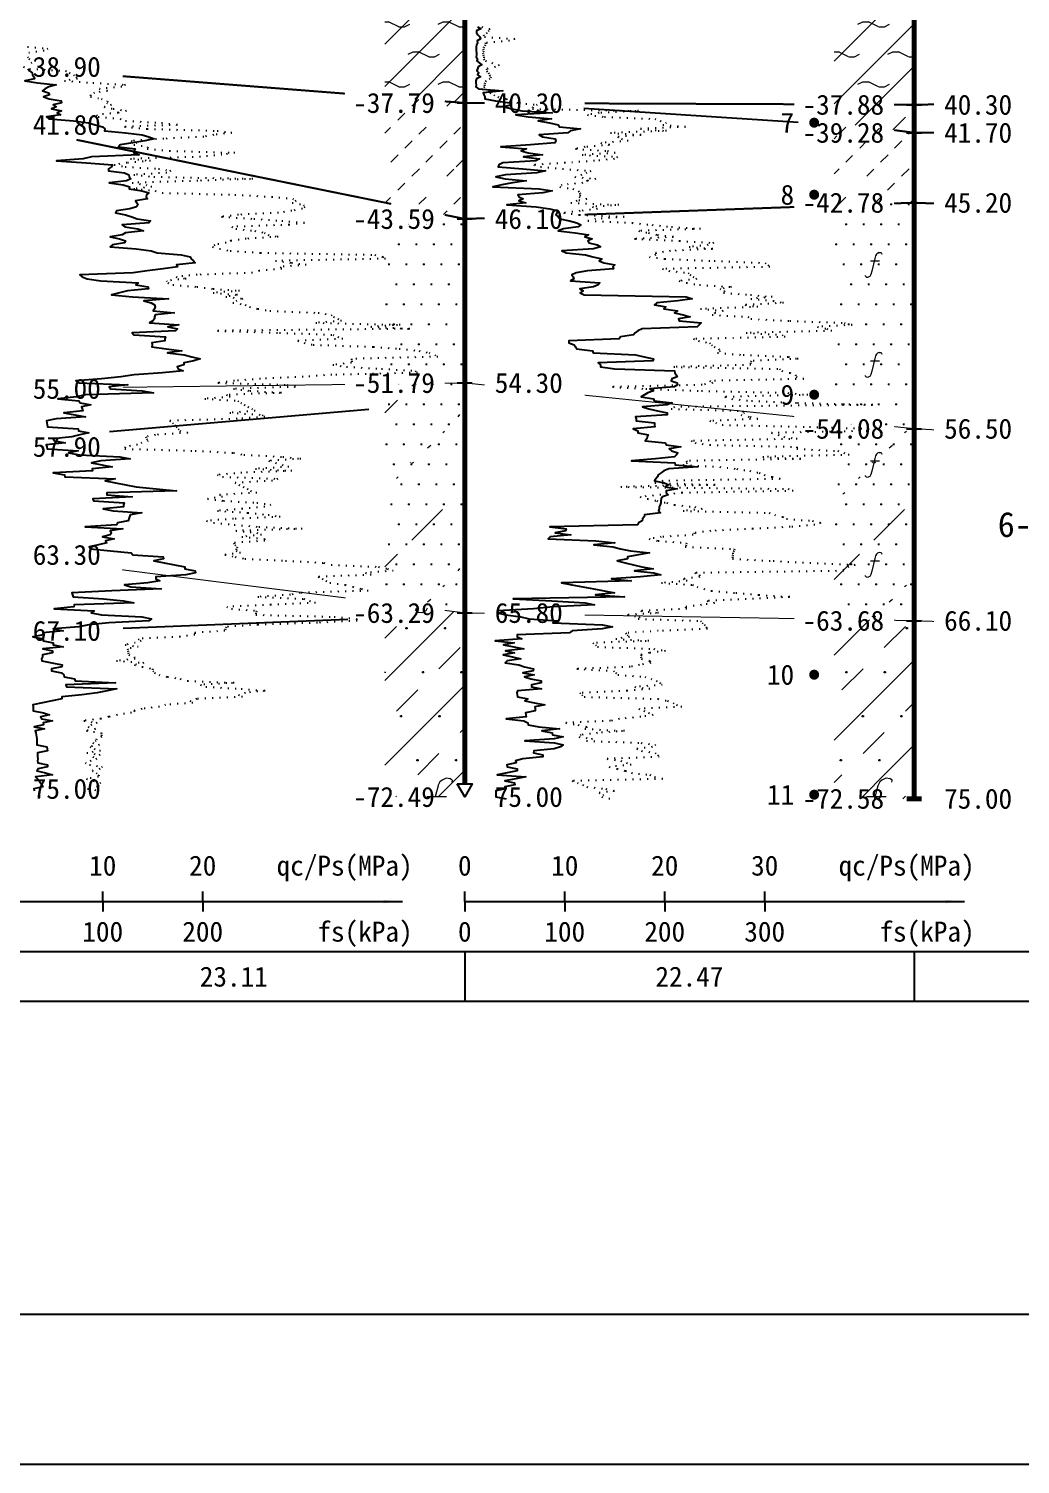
# Model space of a CAD drawing. Extents: x -37 to 3540, y -1485 to 297.
# Drawn here: x 27.8 to 127, y -1485 to -1341.4 of the extents above; entities that cross this region are included whole.
import ezdxf
from ezdxf.enums import TextEntityAlignment as Align

# ---------------------------------------------------------------- set-up
doc = ezdxf.new("R2010")
doc.units = 0
doc.linetypes.add('DOT', pattern=[6.35, 0, -6.35])
doc.layers.get('0').update_dxf_attribs({"linetype": 'CONTINUOUS'})
for name, color, linetype in [('CURVE', 200, 'CONTINUOUS'), ('FRAME', 7, 'CONTINUOUS'), ('HOLE', 41, 'CONTINUOUS'), ('RULER', 7, 'CONTINUOUS'), ('SAMPLE', 1, 'CONTINUOUS'), ('STRATUM', 241, 'CONTINUOUS')]:
    doc.layers.add(name, color=color, linetype=linetype)
doc.layers.add('HATCH', color=7, linetype='CONTINUOUS', lineweight=13)
doc.styles.add('ST', font='')
doc.styles.get('ST').set_extended_font_data('SimSun')
pattern_1 = [(45, (112.367, -1485), (-2.12132, 2.12132), [10, 0]), (26.565, (113.4412, -1485.2536), (5.999823, 5.999812), [0.567, -12.849]), (0, (112.874, -1485.2536), (0, 6), [0.567, -5.433]), (26.565, (110.7857, -1485), (5.999823, 5.999812), [0.567, -12.849]), (0, (111.293, -1484.7464), (0, 6), [0.567, -5.433]), (153.435, (112.8742, -1485.2536), (-5.999818, -5e-06), [1.134, -12.2826]), (26.565, (116.4412, -1482.2536), (5.999823, 5.999812), [0.567, -12.849]), (0, (115.874, -1482.2536), (0, 6), [0.567, -5.433]), (26.565, (113.7857, -1482), (5.999823, 5.999812), [0.567, -12.849]), (0, (114.293, -1481.7464), (0, 6), [0.567, -5.433]), (153.435, (115.8742, -1482.2536), (-5.999818, -5e-06), [1.134, -12.2826])]
pattern_2 = [(45, (112.367, -1485), (-6e-07, 6.99998), [0.9473, -8.9522]), (45, (113.767, -1483.6), (-6e-07, 6.99998), [0.9869, -8.9126]), (45, (115.167, -1482.2), (-6e-07, 6.99998), [1.06018, -8.8393]), (45, (116.567, -1480.8), (-6e-07, 6.99998), [0.94918, -8.95032]), (45, (117.967, -1479.4), (-6e-07, 6.99998), [1.0365, -8.863]), (45, (115.867, -1485), (-6e-07, 6.99998), [1.01335, -8.88615]), (45, (117.267, -1483.6), (-6e-07, 6.99998), [1.07896, -12.12037]), (45, (118.667, -1482.2), (-6e-07, 6.99998), [0.99882, -8.90067]), (45, (113.067, -1480.8), (-4e-07, 6.99998), [1.05533, -8.84416]), (45, (114.467, -1479.4), (-4e-07, 6.99998), [1.0365, -8.863])]
pattern_3 = [(82.875, (111.5324, -1486.206), (0.000369, 10.000176), [0.0893, -80.5337]), (143.13, (111.6334, -1486.2818), (-29.999964, 20.000054), [0.12627, -49.87373]), (172.875, (111.8106, -1486.304), (-70.000246, 9.99966), [0.17857, -80.44443]), (206.565, (111.989, -1486.2147), (-9.9997, -9.99969), [0.19954, -22.16046]), (243.435, (112.0783, -1486.0363), (9e-06, -9.9997), [0.19954, -22.16146]), (255.964, (112.1676, -1485.679), (-0.0002, -9.9995), [0.36813, -40.86287]), (255.964, (112.4776, -1484.439), (-0.0002, -9.9995), [1.2784, -39.9526]), (255.964, (112.5461, -1484.165), (-0.0002, -9.9995), [0.28235, -40.94865]), (216.87, (112.7364, -1483.9108), (-9.999982, -10.000018), [0.12627, -49.87373]), (243.435, (112.6354, -1483.9865), (9e-06, -9.9997), [0.19954, -22.16146]), (206.565, (112.915, -1483.8215), (-9.9997, -9.99969), [0.19954, -22.16046]), (172.875, (113.092, -1483.8437), (-70.000246, 9.99966), [0.17857, -80.44443]), (143.13, (113.193, -1483.9194), (-29.999964, 20.000054), [0.12627, -49.87373]), (82.875, (113.182, -1484.008), (0.000369, 10.000176), [0.0893, -80.5337]), (0, (112.037, -1484.66), (0, 10), [0.89286, -9.10714]), (0, (112.392, -1485), (1, 2), [0, -1.75]), (0, (112.367, -1484.975), (1, 2), [0, -1.75]), (0, (112.367, -1485), (1, 2), [0, -1.75]), (0, (112.342, -1485), (1, 2), [0, -1.75]), (0, (112.367, -1485.025), (1, 2), [0, -1.75])]
pattern_4 = [(45, (112.367, -1485), (-2e-06, 15.4), [4.3383, -17.4406]), (45, (118.555, -1478.777), (-2e-06, 15.4), [4.386, -17.3928]), (45, (123.515, -1473.819), (-2e-06, 15.4), [3.99, -17.789]), (26.565, (112.367, -1477.3), (15.4, 15.4), [0.2123, -34.2231]), (36.87, (113.907, -1475.76), (15.4, 15.4), [0.435, -76.565]), (315, (120.067, -1469.653), (15.4, 3e-06), [0.0727, -21.7062]), (26.565, (120.067, -1485), (15.4, 15.4), [0.3184, -34.117]), (26.565, (121.607, -1483.46), (15.4, 15.4), [0.2316, -34.2038]), (90, (122.377, -1482.69), (-15.4, -1e-06), [0.0633, -15.3367]), (26.565, (123.147, -1481.92), (15.4, 15.4), [0.2002, -68.6707]), (36.87, (124.687, -1480.38), (15.4, 15.4), [0.2435, -76.7565]), (45, (126.227, -1478.84), (-5e-07, 15.4), [0.24, -21.5388]), (315, (127.578, -1477.195), (15.4, 3e-06), [0.0727, -21.7062]), (36.87, (115.447, -1474.22), (15.4, 15.4), [0.2249, -76.7751]), (53.13, (116.987, -1472.68), (30.8, 46.2), [0.2956, -76.7044]), (53.13, (118.527, -1471.14), (30.8, 46.2), [0.2777, -76.7223])]
pattern_5 = [(45, (112.367, -1485), (-4.24264, 4.24264), [10, 0]), (45, (113.428, -1488.182), (-2.12132, 6.36396), [3, -3])]
pattern_6 = [(82.875, (110.531, -1487.6533), (0.00081, 22.00039), [0.1964, -177.1742]), (143.13, (110.753, -1487.82), (-65.99992, 44.00012), [0.2778, -109.7222]), (172.875, (111.143, -1487.8687), (-154.00054, 21.99925), [0.3929, -176.9777]), (206.565, (111.536, -1487.672), (-21.99935, -21.9993), [0.439, -48.753]), (243.435, (111.732, -1487.28), (2e-05, -21.9993), [0.439, -48.7552]), (255.964, (111.9283, -1486.494), (-0.00044, -21.9989), [0.81, -89.8983]), (255.964, (112.6104, -1483.7656), (-0.00044, -21.9989), [2.8124, -87.8958]), (255.964, (112.761, -1483.163), (-0.00044, -21.9989), [0.6212, -90.087]), (216.87, (113.1796, -1482.6037), (-21.99996, -22.00004), [0.2778, -109.7222]), (243.435, (112.957, -1482.77), (2e-05, -21.9993), [0.439, -48.7552]), (206.565, (113.572, -1482.407), (-21.99935, -21.9993), [0.439, -48.753]), (172.875, (113.962, -1482.456), (-154.00054, 21.99925), [0.3929, -176.9777]), (143.13, (114.1843, -1482.6228), (-65.99992, 44.00012), [0.2778, -109.7222]), (82.875, (114.16, -1482.8177), (0.00081, 22.00039), [0.1964, -177.1742]), (0, (111.642, -1484.252), (0, 22), [1.9643, -20.0357]), (0, (112.422, -1485), (2.2, 4.4), [0, -3.85]), (0, (112.367, -1484.945), (2.2, 4.4), [0, -3.85]), (0, (112.367, -1485), (2.2, 4.4), [0, -3.85]), (0, (112.312, -1485), (2.2, 4.4), [0, -3.85]), (0, (112.367, -1485.055), (2.2, 4.4), [0, -3.85])]

# ---------------------------------------------------------------- blocks, each defined once
blk = doc.blocks.new('Arrow')
for points in [[(-3.984779, 0.348623), (0, 0), (-3.189535, 0)], [(-3.189535, 0), (0, 0), (-3.984779, -0.348623)]]:
    blk.add_solid(points)
blk = doc.blocks.new('SampleSoilUndisturbed')
at = {"const_width": 0.5}
blk.add_lwpolyline([(-0.25, 0, 1), (0.25, 0, 1)], format="xyb", close=True, dxfattribs=at)

msp = doc.modelspace()

# ---------------------------------------------------------------- hatches: boundary and pattern name
at = {"layer": 'HATCH'}
h = msp.add_hatch(dxfattribs=at)
h.set_pattern_fill('YNNT', color=251, style=0)
h.set_pattern_definition(pattern_1)
h.paths.add_polyline_path([(116.42, -1329.64), (108.42, -1330.82), (108.42, -1349.01), (116.42, -1349.04)])
h.paths.add_polyline_path([(104.35, -1350.53), (113.9, -1350.53), (113.9, -1347.59), (104.35, -1347.59)], flags=9)
h.paths.add_polyline_path([(104.35, -1331.13), (113.9, -1331.13), (113.9, -1328.19), (104.35, -1328.19)], flags=9)
h = msp.add_hatch(dxfattribs=at)
h.set_pattern_fill('YNNT', color=251, style=0)
h.set_pattern_definition(pattern_1)
h.paths.add_polyline_path([(71.47, -1336.26), (63.47, -1335.78), (63.47, -1348.24), (71.47, -1348.86)])
h.paths.add_polyline_path([(59.4, -1350.35), (68.96, -1350.35), (68.96, -1347.42), (59.4, -1347.42)], flags=9)
h.paths.add_polyline_path([(59.4, -1337.75), (68.96, -1337.75), (68.96, -1334.82), (59.4, -1334.82)], flags=9)
h = msp.add_hatch(dxfattribs=at)
h.set_pattern_fill('NZFT', color=52, style=0)
h.set_pattern_definition(pattern_2)
h.paths.add_polyline_path([(71.47, -1348.86), (63.47, -1348.24), (63.47, -1358.84), (71.47, -1360.46)])
h.paths.add_polyline_path([(59.4, -1361.95), (68.96, -1361.95), (68.96, -1359.02), (59.4, -1359.02)], flags=9)
h.paths.add_polyline_path([(59.4, -1350.35), (68.96, -1350.35), (68.96, -1347.42), (59.4, -1347.42)], flags=9)
h = msp.add_hatch(dxfattribs=at)
h.set_pattern_fill('FZNT', color=32, style=0)
h.set_pattern_definition(pattern_5)
h.paths.add_polyline_path([(116.42, -1349.04), (108.42, -1349.01), (108.42, -1350.81), (116.42, -1351.84)])
h.paths.add_polyline_path([(104.35, -1353.33), (113.9, -1353.33), (113.9, -1350.39), (104.35, -1350.39)], flags=9)
h.paths.add_polyline_path([(104.35, -1350.53), (113.9, -1350.53), (113.9, -1347.59), (104.35, -1347.59)], flags=9)
h = msp.add_hatch(dxfattribs=at)
h.set_pattern_fill('NZFT', color=52, style=0)
h.set_pattern_definition(pattern_2)
h.paths.add_polyline_path([(116.42, -1351.84), (108.42, -1350.81), (108.42, -1359.13), (116.42, -1358.84)])
h.paths.add_polyline_path([(104.35, -1360.33), (113.9, -1360.33), (113.9, -1357.39), (104.35, -1357.39)], flags=9)
h.paths.add_polyline_path([(104.35, -1353.33), (113.9, -1353.33), (113.9, -1350.39), (104.35, -1350.39)], flags=9)
h = msp.add_hatch(dxfattribs=at)
h.set_pattern_fill('FS', color=142, style=0)
h.set_pattern_definition(pattern_3)
h.paths.add_polyline_path([(116.42, -1358.84), (108.42, -1359.13), (108.42, -1380.62), (116.42, -1381.44)])
h.paths.add_polyline_path([(104.35, -1382.93), (113.9, -1382.93), (113.9, -1379.99), (104.35, -1379.99)], flags=9)
h.paths.add_polyline_path([(104.35, -1360.33), (113.9, -1360.33), (113.9, -1357.39), (104.35, -1357.39)], flags=9)
h = msp.add_hatch(dxfattribs=at)
h.set_pattern_fill('FS', color=142, style=0)
h.set_pattern_definition(pattern_3)
h.paths.add_polyline_path([(71.47, -1360.46), (63.47, -1358.84), (63.47, -1376.97), (71.47, -1376.86)])
h.paths.add_polyline_path([(59.4, -1378.35), (68.96, -1378.35), (68.96, -1375.42), (59.4, -1375.42)], flags=9)
h.paths.add_polyline_path([(59.4, -1361.95), (68.96, -1361.95), (68.96, -1359.02), (59.4, -1359.02)], flags=9)
h = msp.add_hatch(dxfattribs=at)
h.set_pattern_fill('FS', color=142, style=0)
h.set_pattern_definition(pattern_3)
h.paths.add_polyline_path([(71.47, -1376.86), (63.47, -1376.97), (63.47, -1398.86), (71.47, -1399.86)])
h.paths.add_polyline_path([(40.52, -1381.67), (67.19, -1381.67), (67.19, -1376.73), (40.52, -1376.73)], flags=9)
h.paths.add_polyline_path([(59.4, -1401.35), (68.96, -1401.35), (68.96, -1398.42), (59.4, -1398.42)], flags=9)
h.paths.add_polyline_path([(59.4, -1378.35), (68.96, -1378.35), (68.96, -1375.42), (59.4, -1375.42)], flags=9)
h = msp.add_hatch(dxfattribs=at)
h.set_pattern_fill('SZFT', color=142, scale=2.2, style=0)
h.set_pattern_definition(pattern_4)
h.paths.add_polyline_path([(71.47, -1376.86), (63.47, -1376.97), (63.47, -1398.86), (71.47, -1399.86)])
h.paths.add_polyline_path([(40.52, -1381.67), (67.19, -1381.67), (67.19, -1376.73), (40.52, -1376.73)], flags=9)
h.paths.add_polyline_path([(59.4, -1401.35), (68.96, -1401.35), (68.96, -1398.42), (59.4, -1398.42)], flags=9)
h.paths.add_polyline_path([(59.4, -1378.35), (68.96, -1378.35), (68.96, -1375.42), (59.4, -1375.42)], flags=9)
h = msp.add_hatch(dxfattribs=at)
h.set_pattern_fill('FS', color=142, style=0)
h.set_pattern_definition(pattern_3)
h.paths.add_polyline_path([(116.42, -1381.44), (108.42, -1380.62), (108.42, -1400.5), (116.42, -1400.64)])
h.paths.add_polyline_path([(104.35, -1402.13), (113.9, -1402.13), (113.9, -1399.19), (104.35, -1399.19)], flags=9)
h.paths.add_polyline_path([(104.35, -1382.93), (113.9, -1382.93), (113.9, -1379.99), (104.35, -1379.99)], flags=9)
h = msp.add_hatch(dxfattribs=at)
h.set_pattern_fill('SZFT', color=142, scale=2.2, style=0)
h.set_pattern_definition(pattern_4)
h.paths.add_polyline_path([(116.42, -1381.44), (108.42, -1380.62), (108.42, -1400.5), (116.42, -1400.64)])
h.paths.add_polyline_path([(104.35, -1402.13), (113.9, -1402.13), (113.9, -1399.19), (104.35, -1399.19)], flags=9)
h.paths.add_polyline_path([(104.35, -1382.93), (113.9, -1382.93), (113.9, -1379.99), (104.35, -1379.99)], flags=9)
h = msp.add_hatch(dxfattribs=at)
h.set_pattern_fill('FZNT', color=32, style=0)
h.set_pattern_definition(pattern_5)
h.paths.add_polyline_path([(71.47, -1399.86), (63.47, -1398.86), (63.47, -1418.26), (71.47, -1418.26), (70.72, -1416.96), (71.47, -1416.96)])
h.paths.add_polyline_path([(59.4, -1419.75), (68.96, -1419.75), (68.96, -1416.82), (59.4, -1416.82)], flags=9)
h.paths.add_polyline_path([(59.4, -1401.35), (68.96, -1401.35), (68.96, -1398.42), (59.4, -1398.42)], flags=9)
h = msp.add_hatch(dxfattribs=at)
h.set_pattern_fill('FS', color=32, scale=2.2, style=0)
h.set_pattern_definition(pattern_6)
h.paths.add_polyline_path([(71.47, -1399.86), (63.47, -1398.86), (63.47, -1418.26), (71.47, -1418.26), (70.72, -1416.96), (71.47, -1416.96)])
h.paths.add_polyline_path([(59.4, -1419.75), (68.96, -1419.75), (68.96, -1416.82), (59.4, -1416.82)], flags=9)
h.paths.add_polyline_path([(59.4, -1401.35), (68.96, -1401.35), (68.96, -1398.42), (59.4, -1398.42)], flags=9)
h = msp.add_hatch(dxfattribs=at)
h.set_pattern_fill('FZNT', color=32, style=0)
h.set_pattern_definition(pattern_5)
h.paths.add_polyline_path([(116.42, -1400.64), (108.42, -1400.5), (108.42, -1418.44), (116.42, -1418.44)])
h.paths.add_polyline_path([(104.35, -1419.93), (113.9, -1419.93), (113.9, -1416.99), (104.35, -1416.99)], flags=9)
h.paths.add_polyline_path([(104.35, -1402.13), (113.9, -1402.13), (113.9, -1399.19), (104.35, -1399.19)], flags=9)
h = msp.add_hatch(dxfattribs=at)
h.set_pattern_fill('FS', color=32, scale=2.2, style=0)
h.set_pattern_definition(pattern_6)
h.paths.add_polyline_path([(116.42, -1400.64), (108.42, -1400.5), (108.42, -1418.44), (116.42, -1418.44)])
h.paths.add_polyline_path([(104.35, -1419.93), (113.9, -1419.93), (113.9, -1416.99), (104.35, -1416.99)], flags=9)
h.paths.add_polyline_path([(104.35, -1402.13), (113.9, -1402.13), (113.9, -1399.19), (104.35, -1399.19)], flags=9)

# ---------------------------------------------------------------- linework, layer by layer
at = {"layer": 'CURVE', "color": 30, "linetype": 'Continuous'}
for points in [[(72.73, -1341.26), (73.09, -1341.46), (72.65, -1341.66), (72.63, -1341.86), (72.77, -1342.06), (72.97, -1342.26), (73.04, -1342.46), (72.71, -1342.66), (72.73, -1342.86), (72.63, -1343.06), (72.59, -1343.26), (72.59, -1343.46), (72.59, -1343.66), (72.64, -1343.86), (72.63, -1344.06), (72.62, -1344.26), (72.74, -1344.46), (72.68, -1344.66), (72.89, -1344.86), (73.19, -1345.06), (72.79, -1345.26), (72.73, -1345.46), (72.67, -1345.66), (72.86, -1345.86), (72.73, -1346.06), (73.05, -1346.26), (72.65, -1346.46), (72.56, -1346.66), (72.58, -1346.86), (72.61, -1347.06), (72.58, -1347.26), (72.83, -1347.46), (75.28, -1347.66), (73.32, -1347.86), (73.36, -1348.06), (73.48, -1348.26), (73.47, -1348.46), (74.54, -1348.66), (75.97, -1348.86), (76.13, -1349.06), (75.43, -1349.26), (76.16, -1349.46), (77.19, -1349.66), (80.21, -1349.86), (76.57, -1350.06), (77.8, -1350.26), (80.14, -1350.46), (78.81, -1350.66), (79.94, -1350.86), (80.81, -1351.06), (80.91, -1351.26), (83.05, -1351.46), (82.06, -1351.66), (81.78, -1351.86), (78.91, -1352.06), (79.24, -1352.26), (80.52, -1352.46), (80.58, -1352.66), (80.49, -1352.86), (78.04, -1353.06), (75.07, -1353.26), (77.63, -1353.46), (77.11, -1353.66), (77.8, -1353.86), (79.23, -1354.06), (77.34, -1354.26), (78.93, -1354.46), (78.57, -1354.66), (75.27, -1354.86), (74.88, -1355.06), (74.82, -1355.26), (77.27, -1355.46), (79.53, -1355.66), (78.68, -1355.86), (75.53, -1356.06), (74.57, -1356.26), (75.5, -1356.46), (77.61, -1356.66), (76.23, -1356.86), (75.16, -1357.06), (74.26, -1357.26), (78.92, -1357.46), (80.21, -1357.66), (79.27, -1357.86), (76.76, -1358.06), (76.88, -1358.26), (77.3, -1358.46), (76.87, -1358.66), (77.57, -1358.86), (75.66, -1359.06), (78.6, -1359.26), (79.98, -1359.46), (80.77, -1359.66), (80.69, -1359.86), (80.57, -1360.06), (80.8, -1360.26), (80.99, -1360.46), (81.96, -1360.66), (82.68, -1360.86), (83.07, -1361.06), (82.81, -1361.26), (81.35, -1361.46), (80.81, -1361.66), (82.5, -1361.86), (83.85, -1362.06), (83.47, -1362.26), (84.2, -1362.46), (83.79, -1362.66), (83.89, -1362.86), (84.71, -1363.06), (85.05, -1363.26), (84.35, -1363.46), (81.17, -1363.66), (81.62, -1363.86), (83.53, -1364.06), (84.28, -1364.26), (85.19, -1364.46), (84.92, -1364.66), (85.37, -1364.86), (86.48, -1365.06), (86.29, -1365.26), (86.33, -1365.46), (83.74, -1365.66), (82.62, -1365.86), (82.17, -1366.06), (82.32, -1366.26), (82.37, -1366.46), (82.06, -1366.66), (84.98, -1366.86), (84.8, -1367.06), (84.34, -1367.26), (82.98, -1367.46), (83.3, -1367.66), (83.02, -1367.86), (83.41, -1368.06), (93.61, -1368.26), (94.22, -1368.46), (92.79, -1368.66), (90.68, -1368.86), (90.44, -1369.06), (91.58, -1369.26), (91.39, -1369.46), (92.75, -1369.66), (92.44, -1369.86), (93.31, -1370.06), (94.03, -1370.26), (92.84, -1370.46), (92.93, -1370.66), (95.1, -1370.86), (94.9, -1371.06), (94.7, -1371.26), (89.22, -1371.46), (88.78, -1371.66), (88.52, -1371.86), (88.36, -1372.06), (87.06, -1372.26), (86.9, -1372.46), (81.89, -1372.66), (81.87, -1372.86), (82.42, -1373.06), (82.56, -1373.26), (82.65, -1373.46), (84.25, -1373.66), (84.3, -1373.86), (88.53, -1374.06), (89.42, -1374.26), (90.34, -1374.46), (90.27, -1374.66), (84.81, -1374.86), (85.05, -1375.06), (85.03, -1375.26), (86.48, -1375.46), (92.44, -1375.66), (92.47, -1375.86), (92.6, -1376.06), (92.71, -1376.26), (92.18, -1376.46), (92.13, -1376.66), (92.73, -1376.86), (92.74, -1377.06), (92.41, -1377.26), (89.99, -1377.46), (90.36, -1377.66), (89.78, -1377.86), (89.46, -1378.06), (89.11, -1378.26), (90.36, -1378.46), (90.41, -1378.66), (92.22, -1378.86), (91.73, -1379.06), (89.24, -1379.26), (89.88, -1379.46), (90.76, -1379.66), (91.73, -1379.86), (91.72, -1380.06), (88.56, -1380.26), (88.6, -1380.46), (88.6, -1380.66), (90.45, -1380.86), (90.45, -1381.06), (90.47, -1381.26), (88.31, -1381.46), (88.78, -1381.66), (88.79, -1381.86), (89.81, -1382.06), (89.72, -1382.26), (89.67, -1382.46), (89.51, -1382.66), (91.5, -1382.86), (91.62, -1383.06), (93.07, -1383.26), (91.9, -1383.46), (92.15, -1383.66), (92.78, -1383.86), (92.66, -1384.06), (92.46, -1384.26), (90.55, -1384.46), (88.13, -1384.66), (92.48, -1384.86), (92.51, -1385.06), (94.77, -1385.26), (91.87, -1385.46), (91.37, -1385.66), (91.12, -1385.86), (90.82, -1386.06), (90.75, -1386.26), (90.58, -1386.46), (90.45, -1386.66), (91.4, -1386.86), (91.89, -1387.06), (91.52, -1387.26), (92.71, -1387.46), (91.61, -1387.66), (91.63, -1387.86), (91.81, -1388.06), (91.25, -1388.26), (91.13, -1388.46), (91.07, -1388.66), (91.07, -1388.86), (91.02, -1389.06), (90.91, -1389.26), (90.91, -1389.46), (90.84, -1389.66), (91.05, -1389.86), (89.46, -1390.06), (89.4, -1390.26), (89.24, -1390.46), (89.2, -1390.66), (88.85, -1390.86), (88.73, -1391.06), (79.98, -1391.26), (81.62, -1391.46), (81.53, -1391.66), (80.5, -1391.86), (82.09, -1392.06), (80.01, -1392.26), (79.82, -1392.46), (84.59, -1392.66), (86.47, -1392.86), (84.37, -1393.06), (86.27, -1393.26), (87.06, -1393.46), (88.04, -1393.66), (89.93, -1393.86), (88.85, -1394.06), (87.73, -1394.26), (87.73, -1394.46), (86.72, -1394.66), (87.5, -1394.86), (88.36, -1395.06), (89.17, -1395.26), (90.32, -1395.46), (88.46, -1395.66), (90.37, -1395.86), (91.07, -1396.06), (89.04, -1396.26), (86.14, -1396.46), (88.12, -1396.66), (81.15, -1396.86), (82.19, -1397.06), (83.28, -1397.26), (84.38, -1397.46), (85.41, -1397.66), (86.43, -1397.86), (84.55, -1398.06), (87.46, -1398.26), (76.32, -1398.46), (80.18, -1398.66), (83.5, -1398.86), (84.45, -1399.06), (80.32, -1399.26), (78.33, -1399.46), (74.75, -1399.66), (74.81, -1399.86), (75.56, -1400.06), (77.09, -1400.26), (77.9, -1400.46), (80.7, -1400.66), (80.27, -1400.86), (85.25, -1401.06), (86.23, -1401.26), (85.2, -1401.46), (82.2, -1401.66), (81.95, -1401.86), (76.72, -1402.06), (76.71, -1402.26), (77.17, -1402.46), (74.51, -1402.66), (76.42, -1402.86), (75.35, -1403.06), (76.36, -1403.26), (77.36, -1403.46), (75.53, -1403.66), (76.45, -1403.86), (75.3, -1404.06), (76.24, -1404.26), (77.07, -1404.46), (75.72, -1404.66), (75.52, -1404.86), (76.88, -1405.06), (77.45, -1405.26), (78.35, -1405.46), (78.3, -1405.66), (77.28, -1405.86), (78.42, -1406.06), (77.43, -1406.26), (78.07, -1406.46), (79.1, -1406.66), (79.11, -1406.86), (78.14, -1407.06), (78.14, -1407.26), (79.14, -1407.46), (76.75, -1407.66), (76.69, -1407.86), (76.7, -1408.06), (76.73, -1408.26), (77.76, -1408.46), (77.47, -1408.66), (78.45, -1408.86), (79.46, -1409.06), (78.48, -1409.26), (78.5, -1409.46), (78.51, -1409.66), (77.54, -1409.86), (77.59, -1410.06), (77.6, -1410.26), (75.6, -1410.46), (77.39, -1410.66), (77.76, -1410.86), (77.8, -1411.06), (78.86, -1411.26), (80.94, -1411.46), (79.17, -1411.66), (80.22, -1411.86), (80.25, -1412.06), (81.32, -1412.26), (80.42, -1412.46), (77.48, -1412.66), (80.43, -1412.86), (81.31, -1413.06), (81.04, -1413.26), (80.42, -1413.46), (78.36, -1413.66), (78.34, -1413.86), (79.29, -1414.06), (79.28, -1414.26), (77.28, -1414.46), (76.55, -1414.66), (76.62, -1414.86), (75.67, -1415.06), (75.72, -1415.26), (76.72, -1415.46), (76.71, -1415.66), (75.71, -1415.86), (74.7, -1416.06), (77.56, -1416.26), (76.57, -1416.46), (75.49, -1416.66), (76.45, -1416.86), (76.46, -1417.06), (75.48, -1417.26), (75.51, -1417.46), (74.56, -1417.66), (74.57, -1417.86), (74.58, -1418.06), (74.59, -1418.26), (75.62, -1418.46)], [(27.75, -1345.45), (27.93, -1345.65), (28.19, -1345.85), (28.22, -1346.05), (28.36, -1346.25), (28.42, -1346.45), (27.47, -1346.65), (28.72, -1346.85), (30.58, -1347.05), (29.87, -1347.25), (29.5, -1347.45), (29.23, -1347.65), (29.84, -1347.85), (29.91, -1348.05), (29.31, -1348.25), (29.9, -1348.45), (31.09, -1348.65), (31.14, -1348.85), (30.29, -1349.05), (30.6, -1349.25), (30.14, -1349.45), (31.14, -1349.65), (30.69, -1349.85), (31.02, -1350.05), (29.63, -1350.25), (29.85, -1350.45), (32.33, -1350.65), (33.83, -1350.85), (34.48, -1351.05), (35.24, -1351.25), (35.47, -1351.45), (35.44, -1351.65), (37.52, -1351.85), (39.21, -1352.05), (39.87, -1352.25), (40.38, -1352.45), (39.45, -1352.65), (38.27, -1352.85), (36.98, -1353.05), (36.82, -1353.25), (38.5, -1353.45), (38.38, -1353.65), (38.35, -1353.85), (38.89, -1354.05), (34.11, -1354.25), (33.29, -1354.45), (30.61, -1354.65), (33.61, -1354.85), (36.23, -1355.05), (36.12, -1355.25), (35.81, -1355.45), (35.84, -1355.65), (37.42, -1355.85), (37.87, -1356.05), (37.88, -1356.25), (38.06, -1356.45), (37.64, -1356.65), (35.88, -1356.85), (37.29, -1357.05), (37.91, -1357.25), (37.88, -1357.45), (39.17, -1357.65), (39.87, -1357.85), (39.64, -1358.05), (39.59, -1358.25), (39.72, -1358.45), (38.54, -1358.65), (38.67, -1358.85), (38.76, -1359.05), (38.64, -1359.25), (37.97, -1359.45), (36.62, -1359.65), (36.54, -1359.85), (37.53, -1360.05), (38.17, -1360.25), (38.71, -1360.45), (40.02, -1360.65), (39.86, -1360.85), (37.2, -1361.05), (37.46, -1361.25), (38.77, -1361.45), (39.34, -1361.65), (37.52, -1361.85), (37.18, -1362.05), (35.99, -1362.25), (36.91, -1362.45), (37.52, -1362.65), (37.41, -1362.85), (36.21, -1363.05), (36, -1363.25), (38.58, -1363.45), (40.09, -1363.65), (40.71, -1363.85), (43.1, -1364.05), (44, -1364.25), (44.11, -1364.45), (44.32, -1364.65), (44.49, -1364.85), (42.64, -1365.05), (42.74, -1365.25), (41.31, -1365.45), (39.69, -1365.65), (38.29, -1365.85), (32.96, -1366.05), (33.19, -1366.25), (33.68, -1366.45), (35.06, -1366.65), (38.78, -1366.85), (38.57, -1367.05), (39.76, -1367.25), (39.83, -1367.45), (37.71, -1367.65), (36.91, -1367.85), (36.14, -1368.05), (38.23, -1368.25), (41.83, -1368.45), (39.36, -1368.65), (40.11, -1368.85), (40.43, -1369.05), (40.5, -1369.25), (40.43, -1369.45), (40.29, -1369.65), (42.4, -1369.85), (40.5, -1370.05), (40.42, -1370.25), (40.43, -1370.45), (40.25, -1370.65), (39.92, -1370.85), (42.85, -1371.05), (41.76, -1371.25), (42.74, -1371.45), (42.53, -1371.65), (38.19, -1371.85), (38.35, -1372.05), (41.53, -1372.25), (41.45, -1372.45), (41.46, -1372.65), (40.16, -1372.85), (40.19, -1373.05), (40.17, -1373.25), (41.6, -1373.45), (43.15, -1373.65), (41.72, -1373.85), (43.41, -1374.05), (44.15, -1374.25), (45, -1374.45), (44.36, -1374.65), (43.36, -1374.85), (43.37, -1375.05), (42.68, -1375.25), (42.78, -1375.45), (43.31, -1375.65), (41.24, -1375.85), (38.38, -1376.05), (37.05, -1376.25), (35.12, -1376.45), (32.57, -1376.65), (32.86, -1376.85), (37.76, -1377.05), (35.9, -1377.25), (36.02, -1377.45), (39.2, -1377.65), (40.32, -1377.85), (33.54, -1378.05), (32.64, -1378.25), (30.75, -1378.45), (32.87, -1378.65), (32.98, -1378.85), (34.06, -1379.05), (33.13, -1379.25), (33.19, -1379.45), (33.26, -1379.65), (31.35, -1379.85), (32.46, -1380.05), (33.53, -1380.25), (30.59, -1380.45), (29.64, -1380.65), (29.66, -1380.85), (29.7, -1381.05), (29.74, -1381.25), (32.78, -1381.45), (32.81, -1381.65), (33.85, -1381.85), (32.97, -1382.05), (32.16, -1382.25), (30.29, -1382.45), (30.42, -1382.65), (31.5, -1382.85), (29.59, -1383.05), (29.65, -1383.25), (29.7, -1383.45), (32.79, -1383.65), (31.84, -1383.85), (32.92, -1384.05), (36.96, -1384.25), (38.01, -1384.45), (35.06, -1384.65), (34.11, -1384.85), (35.15, -1385.05), (36.18, -1385.25), (34.2, -1385.45), (34.24, -1385.65), (30.28, -1385.85), (31.42, -1386.05), (31.46, -1386.25), (36.48, -1386.45), (35.48, -1386.65), (36.51, -1386.85), (37.56, -1387.05), (38.58, -1387.25), (40.61, -1387.45), (42.63, -1387.65), (35.65, -1387.85), (35.67, -1388.05), (38.21, -1388.25), (34.25, -1388.45), (34.32, -1388.65), (37.38, -1388.85), (37.34, -1389.05), (37.32, -1389.25), (35.29, -1389.45), (36.28, -1389.65), (39.16, -1389.85), (38, -1390.05), (37.93, -1390.25), (37.85, -1390.45), (37.79, -1390.65), (36.71, -1390.85), (36.64, -1391.05), (33.49, -1391.25), (37.25, -1391.45), (36, -1391.65), (36.14, -1391.85), (35.98, -1392.05), (35.21, -1392.25), (36.4, -1392.45), (35.54, -1392.65), (35.67, -1392.85), (34.81, -1393.05), (33.9, -1393.25), (33.98, -1393.45), (36.03, -1393.65), (38.08, -1393.85), (38.25, -1394.05), (41.31, -1394.25), (41.32, -1394.45), (40.35, -1394.65), (41.39, -1394.85), (42.43, -1395.05), (43.46, -1395.25), (43.47, -1395.45), (44.5, -1395.65), (44.54, -1395.85), (43.55, -1396.05), (40.57, -1396.25), (40.57, -1396.45), (40.96, -1396.65), (39.77, -1396.85), (37.44, -1397.05), (38.05, -1397.25), (41.11, -1397.45), (36.15, -1397.65), (32.17, -1397.85), (32.22, -1398.05), (32.28, -1398.25), (35.31, -1398.45), (37.34, -1398.65), (38.36, -1398.85), (32.39, -1399.05), (32.36, -1399.25), (30.39, -1399.45), (34.4, -1399.65), (34.08, -1399.85), (35.12, -1400.05), (39.15, -1400.25), (40.13, -1400.45), (39.86, -1400.65), (35.86, -1400.85), (33.86, -1401.05), (32.87, -1401.25), (30.28, -1401.45), (31.28, -1401.65), (29.27, -1401.85), (29.28, -1402.05), (28.27, -1402.25), (29.28, -1402.45), (29.28, -1402.65), (30.28, -1402.85), (30.29, -1403.05), (31.29, -1403.25), (29.26, -1403.45), (30.24, -1403.65), (30.24, -1403.85), (29.24, -1404.05), (29.22, -1404.25), (29.14, -1404.45), (29.15, -1404.65), (30.17, -1404.85), (31.19, -1405.05), (31.17, -1405.25), (30.12, -1405.45), (30.12, -1405.65), (31.12, -1405.85), (31.37, -1406.05), (31.4, -1406.25), (32.43, -1406.45), (32.48, -1406.65), (36.52, -1406.85), (31.56, -1407.05), (31.61, -1407.25), (36.66, -1407.45), (35.69, -1407.65), (34.7, -1407.85), (33.15, -1408.05), (31.17, -1408.25), (31.17, -1408.45), (30.2, -1408.65), (29.21, -1408.85), (28.25, -1409.05), (28.28, -1409.25), (28.3, -1409.45), (28.3, -1409.65), (29.31, -1409.85), (29.91, -1410.05), (29.01, -1410.25), (29.11, -1410.45), (30.21, -1410.65), (29.28, -1410.85), (29.34, -1411.05), (28.39, -1411.25), (29.43, -1411.45), (28.49, -1411.65), (28.54, -1411.85), (28.59, -1412.05), (28.62, -1412.25), (28.64, -1412.45), (28.67, -1412.65), (28.67, -1412.85), (28.67, -1413.05), (29.67, -1413.25), (29.69, -1413.45), (29.71, -1413.65), (28.72, -1413.85), (28.72, -1414.05), (28.72, -1414.25), (28.74, -1414.45), (28.73, -1414.65), (28.74, -1414.85), (29.72, -1415.05), (29.74, -1415.25), (28.74, -1415.45), (28.67, -1415.65), (29.54, -1415.85), (30.24, -1416.05), (28.51, -1416.25), (28.71, -1416.45), (28.88, -1416.65), (29.03, -1416.85), (29.17, -1417.05), (29.26, -1417.25), (28.35, -1417.45), (28.4, -1417.65)]]:
    msp.add_lwpolyline(points, dxfattribs=at)
at = {"layer": 'CURVE', "color": 100, "linetype": 'DOT', "ltscale": 0.1}
for points in [[(73.18, -1341.26), (73.96, -1341.46), (73.88, -1341.66), (73.7, -1341.86), (73.33, -1342.06), (73.44, -1342.26), (76.49, -1342.46), (75.93, -1342.66), (73.53, -1342.86), (73.52, -1343.06), (73.37, -1343.26), (73.32, -1343.46), (73.33, -1343.66), (73.27, -1343.86), (73.32, -1344.06), (73.38, -1344.26), (73.37, -1344.46), (73.53, -1344.66), (74.18, -1344.86), (74.9, -1345.06), (74.53, -1345.26), (73.64, -1345.46), (73.68, -1345.66), (73.83, -1345.86), (73.94, -1346.06), (74.09, -1346.26), (73.99, -1346.46), (73.6, -1346.66), (73.48, -1346.86), (73.43, -1347.06), (73.43, -1347.26), (73.13, -1347.46), (73.98, -1347.66), (73.99, -1347.86), (74.36, -1348.06), (74.78, -1348.26), (75.64, -1348.46), (75.95, -1348.66), (76.86, -1348.86), (78.72, -1349.06), (78.27, -1349.26), (78.24, -1349.46), (88.85, -1349.66), (84.91, -1349.86), (83.74, -1350.06), (85.46, -1350.26), (90.5, -1350.46), (91.01, -1350.66), (91.63, -1350.86), (91.27, -1351.06), (93.54, -1351.26), (89.05, -1351.46), (91.64, -1351.66), (86.04, -1351.86), (89.1, -1352.06), (86.74, -1352.26), (87.15, -1352.46), (87.82, -1352.66), (85.08, -1352.86), (85.98, -1353.06), (83.51, -1353.26), (82.56, -1353.46), (85.76, -1353.66), (86.51, -1353.86), (83.2, -1354.06), (86.73, -1354.26), (86.43, -1354.46), (84.46, -1354.66), (81.5, -1354.86), (78.36, -1355.06), (79.04, -1355.26), (81.25, -1355.46), (84.08, -1355.66), (83.69, -1355.86), (83.17, -1356.06), (82.48, -1356.26), (84.57, -1356.46), (83.75, -1356.66), (83.29, -1356.86), (81.19, -1357.06), (80.98, -1357.26), (82.27, -1357.46), (82.84, -1357.66), (82.99, -1357.86), (83.03, -1358.06), (82.92, -1358.26), (83.69, -1358.46), (82.7, -1358.66), (82.07, -1358.86), (86.88, -1359.06), (84.25, -1359.26), (84.76, -1359.46), (83, -1359.66), (81.38, -1359.86), (82.94, -1360.06), (87.42, -1360.26), (84.56, -1360.46), (83.78, -1360.66), (88.22, -1360.86), (90.2, -1361.06), (92.14, -1361.26), (95.05, -1361.46), (88.87, -1361.66), (89.86, -1361.86), (90.76, -1362.06), (92.34, -1362.26), (88.46, -1362.46), (92.96, -1362.66), (96.39, -1362.86), (95.8, -1363.06), (93.91, -1363.26), (96.29, -1363.46), (92.06, -1363.66), (90.58, -1363.86), (90.57, -1364.06), (89.93, -1364.26), (91.48, -1364.46), (96.43, -1364.66), (101.52, -1364.86), (101.77, -1365.06), (101.97, -1365.26), (91.25, -1365.46), (91.88, -1365.66), (93.81, -1365.86), (93.99, -1366.06), (94.29, -1366.26), (94.69, -1366.46), (92.92, -1366.66), (93.64, -1366.86), (94.96, -1367.06), (98.14, -1367.26), (97, -1367.46), (97.47, -1367.66), (97.36, -1367.86), (100.04, -1368.06), (102.21, -1368.26), (100.09, -1368.46), (102.31, -1368.66), (103.36, -1368.86), (99.53, -1369.06), (100.79, -1369.26), (95.06, -1369.46), (97.3, -1369.66), (96.51, -1369.86), (96.2, -1370.06), (99.8, -1370.26), (100.1, -1370.46), (103.97, -1370.66), (109.44, -1370.86), (110.22, -1371.06), (106.76, -1371.26), (107.7, -1371.46), (108.2, -1371.66), (99.61, -1371.86), (103.21, -1372.06), (103.51, -1372.26), (94.34, -1372.46), (94.84, -1372.66), (95.96, -1372.86), (96.14, -1373.06), (96.42, -1373.26), (96.87, -1373.46), (97.01, -1373.66), (96.76, -1373.86), (99.32, -1374.06), (103.84, -1374.26), (104.81, -1374.46), (100.11, -1374.66), (100.05, -1374.86), (100.07, -1375.06), (92.38, -1375.26), (102.94, -1375.46), (103.19, -1375.66), (103.98, -1375.86), (104.54, -1376.06), (104.63, -1376.26), (105.37, -1376.46), (95.96, -1376.66), (96.28, -1376.86), (95.22, -1377.06), (86.24, -1377.26), (89.58, -1377.46), (95.16, -1377.66), (103.79, -1377.86), (105.77, -1378.06), (97.48, -1378.26), (98.19, -1378.46), (100.15, -1378.66), (104.76, -1378.86), (112.28, -1379.06), (92.45, -1379.26), (92.1, -1379.46), (99.26, -1379.66), (99.42, -1379.86), (99.1, -1380.06), (100.01, -1380.26), (100.8, -1380.46), (95.99, -1380.66), (96.57, -1380.86), (97.22, -1381.06), (105.96, -1381.26), (112.46, -1381.46), (112.47, -1381.66), (102.14, -1381.86), (102.83, -1382.06), (103.39, -1382.26), (104.73, -1382.46), (94.11, -1382.66), (94.5, -1382.86), (95.98, -1383.06), (104.68, -1383.26), (104.69, -1383.46), (108.79, -1383.66), (109.39, -1383.86), (109.93, -1384.06), (101.28, -1384.26), (105.08, -1384.46), (93.66, -1384.66), (93.7, -1384.86), (93.32, -1385.06), (96.97, -1385.26), (98.67, -1385.46), (99.98, -1385.66), (100.92, -1385.86), (101.42, -1386.06), (102.21, -1386.26), (103.02, -1386.46), (91.31, -1386.66), (90.48, -1386.86), (96.53, -1387.06), (87.08, -1387.26), (103.81, -1387.46), (104.32, -1387.66), (93.2, -1387.86), (91.09, -1388.06), (89.01, -1388.26), (89.76, -1388.46), (90.69, -1388.66), (91.67, -1388.86), (92.45, -1389.06), (94.48, -1389.26), (95.2, -1389.46), (93.32, -1389.66), (101.91, -1389.86), (102.47, -1390.06), (103.25, -1390.26), (103.64, -1390.46), (106.25, -1390.66), (107.07, -1390.86), (106.48, -1391.06), (104.03, -1391.26), (100.28, -1391.46), (96.07, -1391.66), (94.46, -1391.86), (94.32, -1392.06), (91.13, -1392.26), (89.92, -1392.46), (90.8, -1392.66), (93.65, -1392.86), (93.6, -1393.06), (93.53, -1393.26), (98.44, -1393.46), (98.4, -1393.66), (98.28, -1393.86), (98.28, -1394.06), (98.25, -1394.26), (98.24, -1394.46), (102.31, -1394.66), (106, -1394.86), (110.52, -1395.06), (109.89, -1395.26), (109.37, -1395.46), (109.4, -1395.66), (94.49, -1395.86), (94.94, -1396.06), (94.99, -1396.26), (93.33, -1396.46), (93.73, -1396.66), (91.14, -1396.86), (94.24, -1397.06), (94.7, -1397.26), (95.37, -1397.46), (96.15, -1397.66), (98.59, -1397.86), (100.9, -1398.06), (103.97, -1398.26), (100.35, -1398.46), (95.71, -1398.66), (96.44, -1398.86), (95.15, -1399.06), (93.54, -1399.26), (93.67, -1399.46), (89.08, -1399.66), (90.84, -1399.86), (87.71, -1400.06), (88.98, -1400.26), (88.82, -1400.46), (95.05, -1400.66), (95.22, -1400.86), (95.43, -1401.06), (95.63, -1401.26), (95.74, -1401.46), (90.83, -1401.66), (87.58, -1401.86), (87.7, -1402.06), (87.93, -1402.26), (86.59, -1402.46), (89.89, -1402.66), (84.27, -1402.86), (84.55, -1403.06), (84.74, -1403.26), (90.38, -1403.46), (91.54, -1403.66), (89.94, -1403.86), (89.12, -1404.06), (89.07, -1404.26), (89.15, -1404.46), (89.98, -1404.66), (90.07, -1404.86), (88.96, -1405.06), (88.01, -1405.26), (82.69, -1405.46), (86.35, -1405.66), (86.56, -1405.86), (86.79, -1406.06), (89.5, -1406.26), (90.1, -1406.46), (90.62, -1406.66), (90.96, -1406.86), (91.23, -1407.06), (88.48, -1407.26), (89.97, -1407.46), (87.7, -1407.66), (82.97, -1407.86), (83.17, -1408.06), (83.41, -1408.26), (90.78, -1408.46), (91.76, -1408.66), (92.31, -1408.86), (92.66, -1409.06), (93.19, -1409.26), (88.89, -1409.46), (89.39, -1409.66), (89.84, -1409.86), (90.32, -1410.06), (89.07, -1410.26), (86.95, -1410.46), (86.06, -1410.66), (81.59, -1410.86), (82.82, -1411.06), (83.7, -1411.26), (83.48, -1411.46), (87.44, -1411.66), (84.76, -1411.86), (83.07, -1412.06), (82.9, -1412.26), (84.24, -1412.46), (83.64, -1412.66), (89.11, -1412.86), (90.56, -1413.06), (90.25, -1413.26), (88.68, -1413.46), (89.14, -1413.66), (90.51, -1413.86), (90.76, -1414.06), (90.93, -1414.26), (85.71, -1414.46), (87.08, -1414.66), (87.65, -1414.86), (88.1, -1415.06), (85.92, -1415.26), (86.71, -1415.46), (87.54, -1415.66), (88.13, -1415.86), (89.98, -1416.06), (90.45, -1416.26), (91.27, -1416.46), (82.2, -1416.66), (82.73, -1416.86), (83.26, -1417.06), (83.67, -1417.26), (85.58, -1417.46), (86.46, -1417.66), (84.9, -1417.86), (85.35, -1418.06), (85.17, -1418.26), (86.17, -1418.46)], [(27.72, -1343.25), (29.77, -1343.45), (29.38, -1343.65), (27.84, -1343.85)], [(27.73, -1344.25), (27.87, -1344.45), (28.51, -1344.65), (28.17, -1344.85), (27.76, -1345.05)], [(27.33, -1345.25), (27.93, -1345.45), (31.52, -1345.65), (31.89, -1345.85), (32.33, -1346.05), (32.57, -1346.25), (32.73, -1346.45), (31.44, -1346.65), (34.27, -1346.85), (37.51, -1347.05), (37.16, -1347.25), (34.91, -1347.45), (35.73, -1347.65), (34.44, -1347.85), (34.02, -1348.05), (34.02, -1348.25), (35.11, -1348.45), (35.73, -1348.65), (35.65, -1348.85), (36.13, -1349.05), (35.39, -1349.25), (36.29, -1349.45), (37.62, -1349.65), (36.78, -1349.85), (34.63, -1350.05), (34.8, -1350.25), (36.99, -1350.45), (37.54, -1350.65), (41.13, -1350.85), (42.72, -1351.05), (37.41, -1351.25), (39.69, -1351.45), (46.69, -1351.65), (48.15, -1351.85), (46.35, -1352.05), (45.36, -1352.25), (41.37, -1352.45), (38.11, -1352.65), (38.64, -1352.85), (38.36, -1353.05), (39.77, -1353.25), (39.71, -1353.45), (41.93, -1353.65), (48.45, -1353.85), (47.18, -1354.05), (45.03, -1354.25), (38.04, -1354.45), (40.04, -1354.65), (37.7, -1354.85), (36.4, -1355.05), (37.5, -1355.25), (40.82, -1355.45), (42.06, -1355.65), (41.67, -1355.85), (38.35, -1356.05), (40.37, -1356.25), (50.28, -1356.45), (44.75, -1356.65), (38.2, -1356.85), (39.58, -1357.05), (40.16, -1357.25), (38.36, -1357.45), (40.5, -1357.65), (41.21, -1357.85), (48.45, -1358.05), (52.15, -1358.25), (54.25, -1358.45), (54.59, -1358.65), (54.2, -1358.85), (55.33, -1359.05), (55.45, -1359.25), (55.22, -1359.45), (54.17, -1359.65), (52.83, -1359.85), (48.82, -1360.05), (47.13, -1360.25), (50.35, -1360.45), (53.15, -1360.65), (55.42, -1360.85), (53.9, -1361.05), (48.16, -1361.25), (48.58, -1361.45), (50.46, -1361.65), (51.42, -1361.85), (51.79, -1362.05), (52.79, -1362.25), (49.61, -1362.45), (48.08, -1362.65), (47.59, -1362.85), (46.45, -1363.05), (46.22, -1363.25), (46.93, -1363.45), (47.99, -1363.65), (51.03, -1363.85), (62.46, -1364.05), (63.27, -1364.25), (63.54, -1364.45), (52.52, -1364.65), (54.13, -1364.85), (55.61, -1365.05), (53.01, -1365.25), (53.16, -1365.45), (50.94, -1365.65), (50.24, -1365.85), (44.71, -1366.05), (42.6, -1366.25), (43.58, -1366.45), (41.62, -1366.65), (41.76, -1366.85), (42.27, -1367.05), (44.66, -1367.25), (46.3, -1367.45), (48.94, -1367.65), (46.31, -1367.85), (48.73, -1368.05), (47.57, -1368.25), (49.28, -1368.45), (48.68, -1368.65), (48.26, -1368.85), (49.5, -1369.05), (49.93, -1369.25), (50.78, -1369.45), (51.95, -1369.65), (56.79, -1369.85), (58.1, -1370.05), (58.34, -1370.25), (58.77, -1370.45), (59.14, -1370.65), (56.57, -1370.85), (65.02, -1371.05), (62.08, -1371.25), (65.98, -1371.45), (46.74, -1371.65), (52.94, -1371.85), (58.29, -1372.05), (58.76, -1372.25), (59.26, -1372.45), (54.77, -1372.65), (55.39, -1372.85), (56.31, -1373.05), (62.34, -1373.25), (64.92, -1373.45), (66.9, -1373.65), (67.89, -1373.85), (68.47, -1374.05), (68.76, -1374.25), (60.13, -1374.45), (60.17, -1374.65), (60.14, -1374.85), (58.26, -1375.05), (59.64, -1375.25), (63.13, -1375.45), (66.5, -1375.65), (66.74, -1375.85), (58.17, -1376.05), (55.31, -1376.25), (51.02, -1376.45), (48.42, -1376.65), (46.78, -1376.85), (53.68, -1377.05), (54.52, -1377.25), (48.32, -1377.45), (49.96, -1377.65), (53.14, -1377.85), (47.63, -1378.05), (47.99, -1378.25), (45.46, -1378.45), (48.76, -1378.65), (49.06, -1378.85), (49.4, -1379.05), (49.77, -1379.25), (50.16, -1379.45), (50.5, -1379.65), (47.95, -1379.85), (51.19, -1380.05), (51.45, -1380.25), (48.69, -1380.45), (41.93, -1380.65), (42.24, -1380.85), (42.42, -1381.05), (42.6, -1381.25), (42.79, -1381.45), (42.97, -1381.65), (43.77, -1381.85), (40.53, -1382.05), (39.56, -1382.25), (39.63, -1382.45), (39.81, -1382.65), (39.17, -1382.85), (38.74, -1383.05), (37.49, -1383.25), (37.45, -1383.45), (44.51, -1383.65), (48.34, -1383.85), (49.36, -1384.05), (53.28, -1384.25), (55.07, -1384.45), (51.88, -1384.65), (52.54, -1384.85), (53.2, -1385.05), (53.85, -1385.25), (50.53, -1385.45), (54.15, -1385.65), (49.18, -1385.85), (46.72, -1386.05), (47.23, -1386.25), (52.77, -1386.45), (52.24, -1386.65), (48.49, -1386.85), (48.88, -1387.05), (49.3, -1387.25), (49.7, -1387.45), (50.03, -1387.65), (50.67, -1387.85), (46.94, -1388.05), (47.23, -1388.25), (45.72, -1388.45), (47.33, -1388.65), (50.67, -1388.85), (52.08, -1389.05), (51.47, -1389.25), (49.24, -1389.45), (46.72, -1389.65), (49.78, -1389.85), (51.79, -1390.05), (53.01, -1390.25), (48.33, -1390.45), (45.63, -1390.65), (46.33, -1390.85), (48.39, -1391.05), (50.85, -1391.25), (55.21, -1391.45), (48.55, -1391.65), (50.66, -1391.85), (51.13, -1392.05), (49.17, -1392.25), (51.42, -1392.45), (51.47, -1392.65), (48.38, -1392.85), (48.46, -1393.05), (48.7, -1393.25), (48.6, -1393.45), (48.59, -1393.65), (49.04, -1393.85), (47.46, -1394.05), (48.5, -1394.25), (49.45, -1394.45), (53.52, -1394.65), (57.38, -1394.85), (58.09, -1395.05), (62.85, -1395.25), (63.75, -1395.45), (64.32, -1395.65), (61.53, -1395.85), (62.1, -1396.05), (56.81, -1396.25), (57.2, -1396.45), (57.57, -1396.65), (57.98, -1396.85), (59.51, -1397.05), (60.26, -1397.25), (61.13, -1397.45), (61.81, -1397.65), (55.01, -1397.85), (54.03, -1398.05), (50.78, -1398.25), (55.37, -1398.45), (55.94, -1398.65), (56.55, -1398.85), (52.05, -1399.05), (47.65, -1399.25), (48.14, -1399.45), (50.63, -1399.65), (50.58, -1399.85), (50.56, -1400.05), (58.39, -1400.25), (60.63, -1400.45), (60.69, -1400.65), (56.74, -1400.85), (50.78, -1401.05), (47.6, -1401.25), (47.52, -1401.45), (47.48, -1401.65), (44.47, -1401.85), (44.47, -1402.05), (42.98, -1402.25), (38.79, -1402.45), (39.09, -1402.65), (38.51, -1402.85), (37.49, -1403.05), (38.81, -1403.25), (37.73, -1403.45), (37.76, -1403.65), (37.8, -1403.85), (37.85, -1404.05), (38.38, -1404.25), (38.5, -1404.45), (36.61, -1404.65), (39.36, -1404.85), (38.44, -1405.05), (39.2, -1405.25), (40.23, -1405.45), (40.25, -1405.65), (40.43, -1405.85), (40.88, -1406.05), (41.74, -1406.25), (43, -1406.45), (43.73, -1406.65), (48.39, -1406.85), (45.04, -1407.05), (45.57, -1407.25), (49.09, -1407.45), (51.49, -1407.65), (49.52, -1407.85), (48.84, -1408.05), (49.24, -1408.25), (44.65, -1408.45), (43.97, -1408.65), (44.27, -1408.85), (41.54, -1409.05), (40.94, -1409.25), (39.19, -1409.45), (38.42, -1409.65), (38.14, -1409.85), (36.72, -1410.05), (35.85, -1410.25), (35.05, -1410.45), (33.36, -1410.65), (34.7, -1410.85), (34.16, -1411.05), (33.79, -1411.25), (34.51, -1411.45), (33.61, -1411.65), (35.1, -1411.85), (35.12, -1412.05), (35.16, -1412.25), (34.63, -1412.45), (34.57, -1412.65), (34.26, -1412.85), (34.93, -1413.05), (33.98, -1413.25), (34.4, -1413.45), (35.02, -1413.65), (33.66, -1413.85), (34.98, -1414.05), (34.27, -1414.25), (34.66, -1414.45), (34.1, -1414.65), (33.51, -1414.85), (33.91, -1415.05), (35.2, -1415.25), (35, -1415.45), (34.22, -1415.65), (34.59, -1415.85), (34.86, -1416.05), (34.82, -1416.25), (33.62, -1416.45), (34.33, -1416.65), (35.04, -1416.85), (34.84, -1417.05), (34.72, -1417.25), (33.73, -1417.45), (35.03, -1417.65)]]:
    msp.add_lwpolyline(points, dxfattribs=at)
at = {"layer": 'FRAME', "linetype": 'Continuous'}
msp.add_line((-17.39, -1470), (689.18, -1470), dxfattribs=at)
at = {"layer": 'FRAME', "color": 245, "linetype": 'Continuous'}
msp.add_line((-37.39, -1485), (709.18, -1485), dxfattribs=at)
at = {"layer": 'HOLE', "linetype": 'Continuous', "const_width": 0.5}
for points in [[(71.47, -1268.26), (71.47, -1416.96)], [(116.42, -1268.44), (116.42, -1418.44)], [(115.67, -1418.44), (117.17, -1418.44)]]:
    msp.add_lwpolyline(points, dxfattribs=at)
at = {"layer": 'HOLE', "linetype": 'Continuous'}
for points in [[(70.72, -1348.86), (72.22, -1348.86)], [(115.67, -1349.04), (117.17, -1349.04)], [(115.67, -1351.84), (117.17, -1351.84)], [(115.67, -1358.84), (117.17, -1358.84)], [(70.72, -1360.46), (72.22, -1360.46)], [(70.72, -1376.86), (72.22, -1376.86)], [(115.67, -1381.44), (117.17, -1381.44)], [(70.72, -1399.86), (72.22, -1399.86)], [(115.67, -1400.64), (117.17, -1400.64)]]:
    msp.add_lwpolyline(points, dxfattribs=at)
msp.add_lwpolyline([(70.72, -1416.96), (72.22, -1416.96), (71.47, -1418.26)], close=True, dxfattribs=at)
at = {"layer": 'RULER', "linetype": 'Continuous'}
for points in [[(35.25, -1428.73), (35.25, -1427.73)], [(45.25, -1428.73), (45.25, -1427.73)], [(71.47, -1428.73), (71.47, -1427.73)], [(81.47, -1428.73), (81.47, -1427.73)], [(91.47, -1428.73), (91.47, -1427.73)], [(101.47, -1428.73), (101.47, -1427.73)], [(25.25, -1428.73), (65.25, -1428.73)], [(35.25, -1428.73), (35.25, -1429.73)], [(45.25, -1428.73), (45.25, -1429.73)], [(71.47, -1428.73), (121.47, -1428.73)], [(71.47, -1428.73), (71.47, -1429.73)], [(81.47, -1428.73), (81.47, -1429.73)], [(91.47, -1428.73), (91.47, -1429.73)], [(101.47, -1428.73), (101.47, -1429.73)], [(25.25, -1433.73), (71.47, -1433.73), (71.47, -1438.73), (25.25, -1438.73)], [(71.47, -1433.73), (116.42, -1433.73), (116.42, -1438.73), (71.47, -1438.73)], [(116.42, -1433.73), (161.79, -1433.73), (161.79, -1438.73), (116.42, -1438.73)]]:
    msp.add_lwpolyline(points, dxfattribs=at)
at = {"layer": 'STRATUM', "linetype": 'Continuous'}
for points, const_width in [([(37.25, -1346.19), (48.36, -1347.06), (59.47, -1347.93)], 0.2), ([(69.47, -1348.71), (71.47, -1348.86), (73.47, -1348.87)], 0.2), ([(83.47, -1348.91), (93.94, -1348.95), (104.42, -1348.99)], 0.2), ([(114.42, -1349.03), (116.42, -1349.04), (118.42, -1349.01)], 0.2), ([(114.42, -1351.58), (116.42, -1351.84), (118.42, -1351.84)], 0.2), ([(32.62, -1352.55), (48.36, -1355.76), (64.11, -1358.96)], 0.2), ([(83.47, -1360.03), (93.94, -1359.65), (104.42, -1359.27)], 0.2), ([(114.42, -1358.91), (116.42, -1358.84), (118.42, -1358.92)], 0.2), ([(69.47, -1360.06), (71.47, -1360.46), (73.47, -1360.39)], 0.2), ([(37.25, -1377.3), (48.36, -1377.16), (59.47, -1377.02)], 0.1), ([(69.47, -1376.89), (71.47, -1376.86), (73.47, -1377.07)], 0.1), ([(83.47, -1378.09), (93.94, -1379.15), (104.42, -1380.22)], 0.1), ([(114.42, -1381.23), (116.42, -1381.44), (118.42, -1381.55)], 0.1), ([(37.19, -1395.55), (48.36, -1396.96), (59.54, -1398.36)], 0.1), ([(69.47, -1399.61), (71.47, -1399.86), (73.47, -1399.9)], 0.1), ([(83.47, -1400.07), (93.94, -1400.25), (104.42, -1400.43)], 0.1), ([(114.42, -1400.6), (116.42, -1400.64), (118.42, -1400.71)], 0.1)]:
    msp.add_lwpolyline(points, dxfattribs=dict(at, const_width=const_width))
at = {"layer": 'STRATUM'}
for points in [[(104.83, -1350.81), (83.37, -1349.43)], [(35.92, -1381.73), (61.88, -1379.5)], [(37.28, -1401.4), (59.78, -1400.48)]]:
    msp.add_lwpolyline(points, dxfattribs=at)

# ---------------------------------------------------------------- block references
at = {"layer": 'RULER', "xscale": 0.5, "yscale": 0.5, "zscale": 0.5}
for p in [(65.25, -1428.73), (121.47, -1428.73)]:
    msp.add_blockref('Arrow', p, dxfattribs=at)
at = {"layer": 'SAMPLE'}
for p in [(106.42, -1350.84), (106.42, -1358.04), (106.42, -1378.04), (106.42, -1406.04), (106.42, -1418.04)]:
    msp.add_blockref('SampleSoilUndisturbed', p, dxfattribs=at)

# ---------------------------------------------------------------- texts
at = {"layer": 'HOLE', "style": 'ST'}
for s, p in [('38.90', (28.25, -1345.25)), ('40.30', (74.47, -1348.86)), ('40.30', (119.42, -1349.04)), ('41.80', (28.25, -1351.05)), ('41.70', (119.42, -1351.84)), ('45.20', (119.42, -1358.84)), ('46.10', (74.47, -1360.46)), ('55.00', (28.25, -1377.45)), ('54.30', (74.47, -1376.86)), ('56.50', (119.42, -1381.44)), ('57.90', (28.25, -1383.25)), ('63.30', (28.25, -1394.05)), ('65.80', (74.47, -1399.86)), ('66.10', (119.42, -1400.64)), ('67.10', (28.25, -1401.65)), ('75.00', (28.25, -1417.45)), ('75.00', (74.47, -1418.26)), ('75.00', (119.42, -1418.44))]:
    msp.add_text(s, height=2, dxfattribs=at).set_placement(p, align=Align.MIDDLE_LEFT)
for s, p in [('-37.79', (68.47, -1348.86)), ('-37.88', (113.42, -1349.04)), ('-39.28', (113.42, -1351.84)), ('-42.78', (113.42, -1358.84)), ('-43.59', (68.47, -1360.46)), ('-51.79', (68.47, -1376.86)), ('-54.08', (113.42, -1381.44)), ('-63.29', (68.47, -1399.86)), ('-63.68', (113.42, -1400.64)), ('-72.49', (68.47, -1418.26)), ('-72.58', (113.42, -1418.44))]:
    msp.add_text(s, height=2, dxfattribs=at).set_placement(p, align=Align.MIDDLE_RIGHT)
at = {"layer": 'RULER', "style": 'ST'}
for p in [(66.25, -1426.73), (122.47, -1426.73)]:
    msp.add_text('qc/Ps(MPa)', height=2, dxfattribs=at).set_placement(p, align=Align.BOTTOM_RIGHT)
for s, p in [('10', (35.25, -1426.73)), ('20', (45.25, -1426.73)), ('0', (71.47, -1426.73)), ('10', (81.47, -1426.73)), ('20', (91.47, -1426.73)), ('30', (101.47, -1426.73))]:
    msp.add_text(s, height=2, dxfattribs=at).set_placement(p, align=Align.BOTTOM_CENTER)
for s, p in [('100', (35.25, -1430.73)), ('200', (45.25, -1430.73)), ('0', (71.47, -1430.73)), ('100', (81.47, -1430.73)), ('200', (91.47, -1430.73)), ('300', (101.47, -1430.73))]:
    msp.add_text(s, height=2, dxfattribs=at).set_placement(p, align=Align.TOP_CENTER)
for p in [(66.25, -1430.73), (122.47, -1430.73)]:
    msp.add_text('fs(kPa)', height=2, dxfattribs=at).set_placement(p, align=Align.TOP_RIGHT)
for s, p in [('23.11', (48.36, -1436.23)), ('22.47', (93.94, -1436.23))]:
    msp.add_text(s, height=2, dxfattribs=at).set_placement(p, align=Align.MIDDLE_CENTER)
at = {"layer": 'SAMPLE', "style": 'ST'}
for s, p in [('7', (104.42, -1350.84)), ('8', (104.42, -1358.04)), ('9', (104.42, -1378.04)), ('10', (104.42, -1406.04)), ('11', (104.42, -1418.04))]:
    msp.add_text(s, height=2, dxfattribs=at).set_placement(p, align=Align.MIDDLE_RIGHT)
at = {"layer": 'STRATUM', "style": 'ST'}
msp.add_text('6-3', height=2.5, dxfattribs=at).set_placement((124.79, -1391.02), align=Align.MIDDLE_LEFT)

doc.saveas('drawing.dxf')
